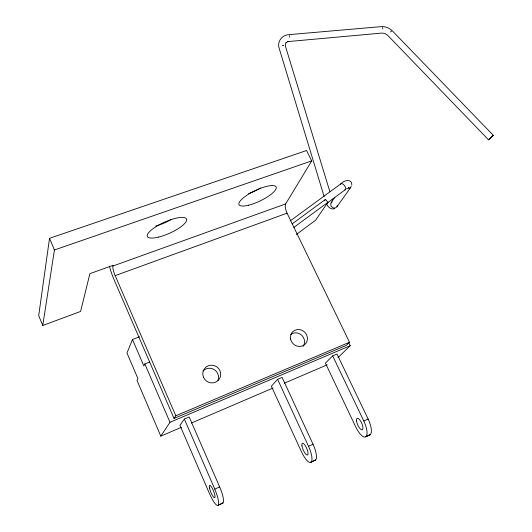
<?xml version="1.0" encoding="UTF-8"?>
<svg xmlns="http://www.w3.org/2000/svg" width="532" height="532" viewBox="0 0 532 532"><rect width="100%" height="100%" fill="white"/><g stroke="black" fill="none" stroke-linecap="round" stroke-linejoin="round"><path stroke-width="0.8" d="M337.381 205.345C337.348 207.759 334.222 208.77 332.414 207.467C328.204 204.707 332.886 199.999 334.814 197.492M112.917 266.02L285.671 203.922L311.705 160.89L306.552 150.523L49.523 238.323L38.703 315.576L42.766 325.491L80.605 311.426L89.895 273.661L113.13 265.308L112.917 266.02A7.94 1.709 70.1 0 0 115.158 275.623L175.819 415.771L174.037 418.438L113.981 279.466A19.85 4.276 70.1 0 1 109.432 266.086M42.766 325.491L54.424 249.993L49.523 238.323M139.404 336.836L132.481 339.529L126.982 352.995L137.908 378.558L137.017 380.447L160.797 436.14L181.405 427.309M149.452 362.093L144.85 363.935L143.873 365.996L132.481 339.529M488.516 139.823L493.297 135.341L488.516 139.823L387.702 35.325L385.008 33.536L381.929 33.064L287.785 41.602L288.118 41.469L286.05 42.746L286.336 42.387L285.664 43.325L285.485 46.364L329.793 191.4M160.797 436.14L169.987 422.295L350.236 345.714L348.806 342.741M324.56 200.757L325.464 199.427L327.912 202.313L315.622 220.195L296.324 234.499M184.345 419.05L179.936 425.294L209.628 493.896A14.929 3.278 67.6 0 0 218.127 505.227L222.948 502.986A14.903 3.338 67.5 0 0 219.643 486.906L189.166 416.995L184.345 419.05L214.795 489.121L219.643 486.906M337.009 206.649L350.635 187.537M331.037 202.931L332.241 201.847M314.545 460.32A14.377 4.342 66.6 0 0 313.029 444.22L282.1 377.414L277.611 379.329L271.353 386.205L301.491 451.814A14.397 4.296 66.6 0 0 310.954 462.188L315.489 460.06L310.954 462.188M332.68 355.875L325.404 363.097L355.755 426.957A14.091 4.854 66 0 0 365.763 436.765L370.119 434.73A14.071 4.901 66 0 0 368.124 419.03L336.989 354.039L332.68 355.875L363.802 421.005A14.091 4.861 66 0 1 365.836 436.712L365.763 436.765M285.671 203.922A7.441 2.7 70.1 0 0 287.074 213.179L349.491 342.249L346.305 345.388L174.037 418.438M337.946 357.677L350.236 345.714M390.455 31.927L391.559 31.089M293.883 227.383L327.912 202.313M326.907 203.251L345.195 189.771M292.075 223.939L325.464 199.427M290.153 220.94L341.132 183.626C343.812 180.095 352.184 178.473 351.818 184.87M365.836 436.712L370.119 434.73M311.021 462.135A14.404 4.296 66.6 0 0 308.513 446.282L313.029 444.22M363.802 421.005L368.124 419.03M348.214 187.789L349.185 187.357L348.32 187.656M191.327 423.06L272.976 388.067M284.421 383.16L327.16 364.852M175.819 415.771L349.491 342.249M115.158 275.623L287.074 213.179M54.424 249.993L311.705 160.89M334.754 208.63C331.29 210.06 327.905 207.154 326.708 204.042M282.206 45.652L283.822 45.453M493.297 135.341L392.377 30.883C389.51 28.036 385.527 26.354 381.471 26.6L288.57 34.686C282.126 34.972 276.966 41.702 279.074 47.98L324.114 196.541M277.611 379.329L308.513 446.282M144.85 363.935L169.987 422.295M382.435 27.511L382.867 28.947M332.573 200.251L332.733 200.704L332.227 199.261M289.401 35.637L289.8 37.12M171.291 219.423A21.373 6.278 -24 0 1 155.836 226.02M260.66 187.995A20.502 5.905 -25.5 0 1 248.584 193.635M203.011 371.057A8.971 8.705 36.6 0 1 218 380.38M290.685 334.475A8.698 8.126 44.1 0 1 301.77 335.326A8.698 8.126 44.1 0 1 303.16 346.372M340.606 184.391A3.704 1.709 53.7 0 1 344.49 185.608A3.704 1.709 53.7 0 1 344.716 189.844M351.187 185.961A3.658 3.199 35 0 1 346.598 188.414M214.748 489.167A14.929 3.278 67.6 0 1 218.127 505.227L222.948 502.986A14.896 3.332 67.5 0 1 222.157 503.179M370.046 434.777A14.065 4.901 66 0 1 368.982 435.09M158.696 237.073A21.433 6.085 -24 0 0 186.579 219.197A21.433 6.085 -24 0 0 155.537 226.951A21.433 6.085 -24 0 0 158.696 237.073M248.424 205.239A20.555 5.726 -25.5 0 0 276.294 187.63A20.555 5.726 -25.5 0 0 248.012 194.519A20.555 5.726 -25.5 0 0 248.424 205.239M203.61 377.454A9.051 8.771 36.5 0 0 219.044 379.429A9.051 8.771 36.5 0 0 212.654 365.245A9.051 8.771 36.5 0 0 203.61 377.454M290.605 339.05A8.778 8.186 43.9 0 0 304.523 344.763A8.778 8.186 43.9 0 0 301.704 330.199A8.778 8.186 43.9 0 0 290.605 339.05M209.468 487.95A6.703 1.47 67.6 0 0 214.429 497.753A6.703 1.47 67.6 0 0 212.607 488.981A6.703 1.47 67.6 0 0 209.468 487.95M356.52 420.925A6.324 2.181 66 0 0 361.86 429.883A6.324 2.181 66 0 0 360.756 421.311A6.324 2.181 66 0 0 356.52 420.925M301.93 445.809A6.464 1.929 66.6 0 0 307.13 455.079A6.464 1.929 66.6 0 0 305.767 446.428A6.464 1.929 66.6 0 0 301.93 445.809"/></g></svg>
